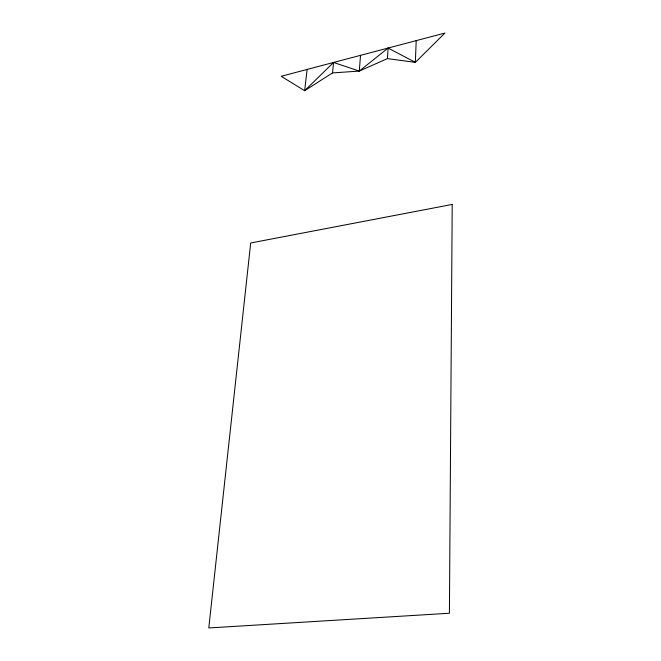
<?xml version="1.0" encoding="UTF-8"?>
<svg xmlns="http://www.w3.org/2000/svg" width="661" height="661" viewBox="0 0 661 661"><rect width="100%" height="100%" fill="white"/><g stroke="black" fill="none" stroke-linecap="round" stroke-linejoin="round"><path stroke-width="0.99" d="M416.207 40.635L415.348 62.365L387.453 58.614L359.287 71.082L332.533 72.908L304.63 90.722L281.206 76.288L444.927 33.05L415.348 62.365L388.09 48.063L359.287 71.082L333.557 62.465L304.63 90.722L307.117 69.446M387.453 58.614L388.09 48.063M359.287 71.082L360.542 55.334M332.533 72.908L333.557 62.465M452.207 204.439L449.414 613.251L208.793 627.95L250.693 242.984L452.207 204.439"/></g></svg>
